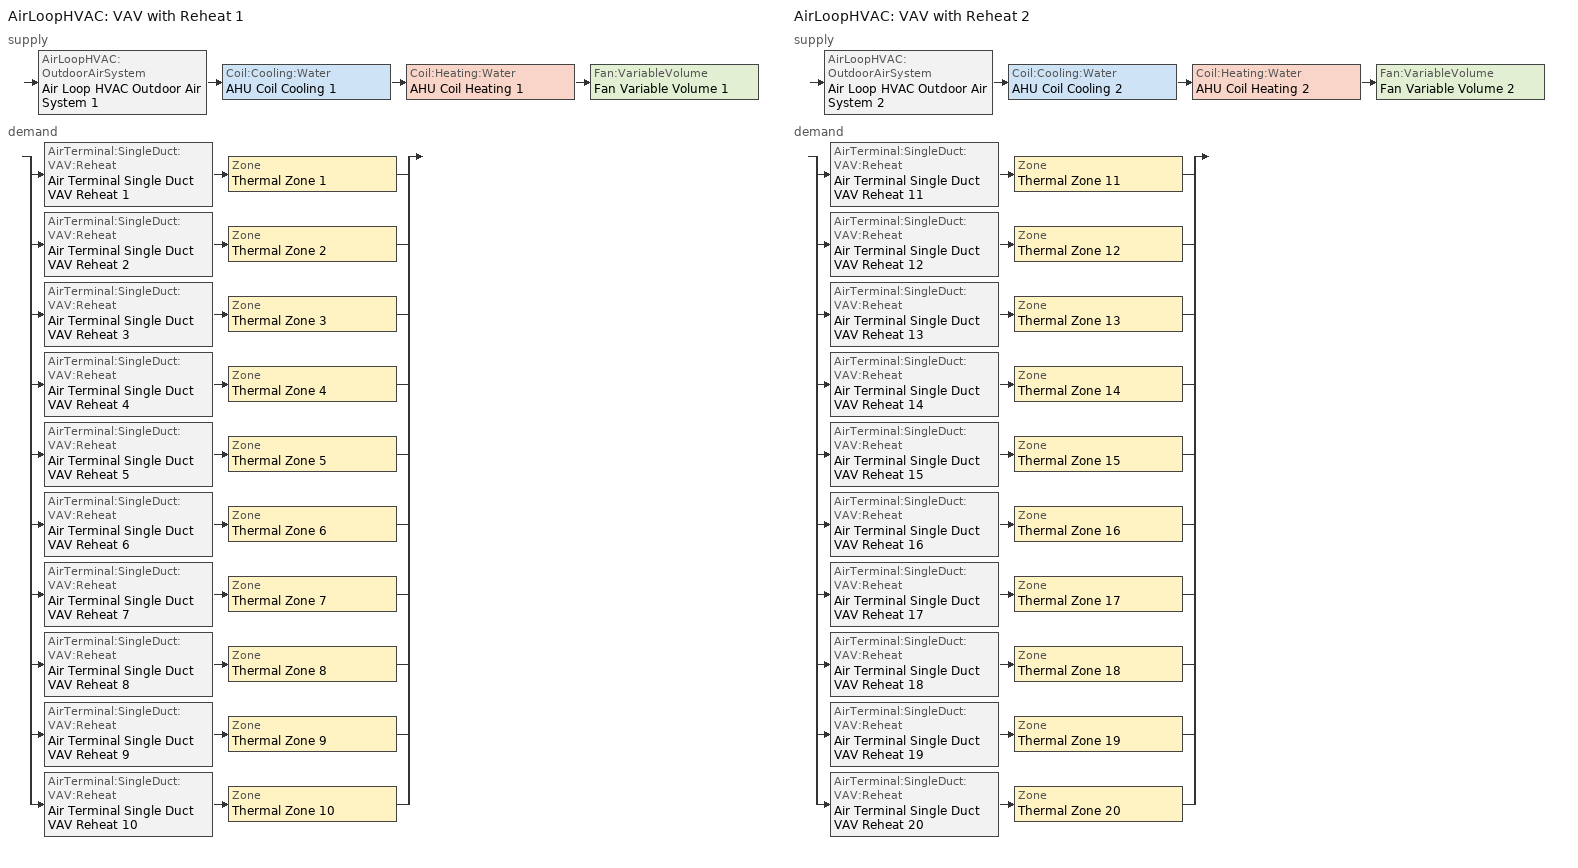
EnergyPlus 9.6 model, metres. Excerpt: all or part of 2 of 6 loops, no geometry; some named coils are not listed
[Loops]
AirLoopHVAC 'VAV with Reheat 1'
 supply: AirLoopHVAC:OutdoorAirSystem 'Air Loop HVAC Outdoor Air System 1' > Coil:Cooling:Water 'AHU Coil Cooling 1' > Coil:Heating:Water 'AHU Coil Heating 1' > Fan:VariableVolume 'Fan Variable Volume 1'
 demand: split
  | AirTerminal:SingleDuct:VAV:Reheat 'Air Terminal Single Duct VAV Reheat 1' > Zone 'Thermal Zone 1'
  | AirTerminal:SingleDuct:VAV:Reheat 'Air Terminal Single Duct VAV Reheat 2' > Zone 'Thermal Zone 2'
  | AirTerminal:SingleDuct:VAV:Reheat 'Air Terminal Single Duct VAV Reheat 3' > Zone 'Thermal Zone 3'
  | AirTerminal:SingleDuct:VAV:Reheat 'Air Terminal Single Duct VAV Reheat 4' > Zone 'Thermal Zone 4'
  | AirTerminal:SingleDuct:VAV:Reheat 'Air Terminal Single Duct VAV Reheat 5' > Zone 'Thermal Zone 5'
  | AirTerminal:SingleDuct:VAV:Reheat 'Air Terminal Single Duct VAV Reheat 6' > Zone 'Thermal Zone 6'
  | AirTerminal:SingleDuct:VAV:Reheat 'Air Terminal Single Duct VAV Reheat 7' > Zone 'Thermal Zone 7'
  | AirTerminal:SingleDuct:VAV:Reheat 'Air Terminal Single Duct VAV Reheat 8' > Zone 'Thermal Zone 8'
  | AirTerminal:SingleDuct:VAV:Reheat 'Air Terminal Single Duct VAV Reheat 9' > Zone 'Thermal Zone 9'
  | AirTerminal:SingleDuct:VAV:Reheat 'Air Terminal Single Duct VAV Reheat 10' > Zone 'Thermal Zone 10'
AirLoopHVAC 'VAV with Reheat 2'
 supply: AirLoopHVAC:OutdoorAirSystem 'Air Loop HVAC Outdoor Air System 2' > Coil:Cooling:Water 'AHU Coil Cooling 2' > Coil:Heating:Water 'AHU Coil Heating 2' > Fan:VariableVolume 'Fan Variable Volume 2'
 demand: split
  | AirTerminal:SingleDuct:VAV:Reheat 'Air Terminal Single Duct VAV Reheat 11' > Zone 'Thermal Zone 11'
  | AirTerminal:SingleDuct:VAV:Reheat 'Air Terminal Single Duct VAV Reheat 12' > Zone 'Thermal Zone 12'
  | AirTerminal:SingleDuct:VAV:Reheat 'Air Terminal Single Duct VAV Reheat 13' > Zone 'Thermal Zone 13'
  | AirTerminal:SingleDuct:VAV:Reheat 'Air Terminal Single Duct VAV Reheat 14' > Zone 'Thermal Zone 14'
  | AirTerminal:SingleDuct:VAV:Reheat 'Air Terminal Single Duct VAV Reheat 15' > Zone 'Thermal Zone 15'
  | AirTerminal:SingleDuct:VAV:Reheat 'Air Terminal Single Duct VAV Reheat 16' > Zone 'Thermal Zone 16'
  | AirTerminal:SingleDuct:VAV:Reheat 'Air Terminal Single Duct VAV Reheat 17' > Zone 'Thermal Zone 17'
  | AirTerminal:SingleDuct:VAV:Reheat 'Air Terminal Single Duct VAV Reheat 18' > Zone 'Thermal Zone 18'
  | AirTerminal:SingleDuct:VAV:Reheat 'Air Terminal Single Duct VAV Reheat 19' > Zone 'Thermal Zone 19'
  | AirTerminal:SingleDuct:VAV:Reheat 'Air Terminal Single Duct VAV Reheat 20' > Zone 'Thermal Zone 20'
[Controller:MechanicalVentilation] Availability Schedule=Always On Discrete; Demand Controlled Ventilation=No; System Outdoor Air Method=ZoneSum
Name | Zone or ZoneList Name 1 | Design Specification Outdoor Air Object Name 1 | Zone or ZoneList Name 2 | Design Specification Outdoor Air Object Name 2 | Zone or ZoneList Name 3 | Design Specification Outdoor Air Object Name 3 | Zone or ZoneList Name 4 | Design Specification Outdoor Air Object Name 4 | Zone or ZoneList Name 5 | Design Specification Outdoor Air Object Name 5 | Zone or ZoneList Name 6 | Design Specification Outdoor Air Object Name 6 | Zone or ZoneList Name 7 | Design Specification Outdoor Air Object Name 7 | Zone or ZoneList Name 8 | Design Specification Outdoor Air Object Name 8 | Zone or ZoneList Name 9 | Design Specification Outdoor Air Object Name 9 | Zone or ZoneList Name 10 | Design Specification Outdoor Air Object Name 10
Controller Mechanical Ventilation 1 | Thermal Zone 1 | Ventilation 1 | Thermal Zone 2 | Ventilation 2 | Thermal Zone 3 | Ventilation 3 | Thermal Zone 4 | Ventilation 4 | Thermal Zone 5 | Ventilation 5 | Thermal Zone 6 | Ventilation 6 | Thermal Zone 7 | Ventilation 7 | Thermal Zone 8 | Ventilation 8 | Thermal Zone 9 | Ventilation 9 | Thermal Zone 10 | Ventilation 10
Controller Mechanical Ventilation 2 | Thermal Zone 11 | Ventilation 11 | Thermal Zone 12 | Ventilation 12 | Thermal Zone 13 | Ventilation 13 | Thermal Zone 14 | Ventilation 14 | Thermal Zone 15 | Ventilation 15 | Thermal Zone 16 | Ventilation 16 | Thermal Zone 17 | Ventilation 17 | Thermal Zone 18 | Ventilation 18 | Thermal Zone 19 | Ventilation 19 | Thermal Zone 20 | Ventilation 20
[AirLoopHVAC] Design Supply Air Flow Rate m3/s=AutoSize; Design Return Air Flow Fraction of Supply Air Flow=1
VAV with Reheat 1; VAV with Reheat 2
[Sizing:System] Type of Load to Size On=Sensible; Design Outdoor Air Flow Rate m3/s=Autosize; Central Heating Maximum System Air Flow Ratio=0.3; Preheat Design Temperature C=7; Preheat Design Humidity Ratio kgWater/kgDryAir=0.008; Precool Design Temperature C=12.8; Precool Design Humidity Ratio kgWater/kgDryAir=0.008; Type of Zone Sum to Use=NonCoincident; 100% Outdoor Air in Cooling=Yes; 100% Outdoor Air in Heating=Yes; Central Cooling Design Supply Air Humidity Ratio kgWater/kgDryAir=0.0085; Central Heating Design Supply Air Humidity Ratio kgWater/kgDryAir=0.008; Cooling Supply Air Flow Rate Method=DesignDay; Cooling Supply Air Flow Rate m3/s=0; Cooling Supply Air Flow Rate Per Floor Area m3/s-m2=0.00996765; Cooling Fraction of Autosized Cooling Supply Air Flow Rate=1; Cooling Supply Air Flow Rate Per Unit Cooling Capacity m3/s-W=3.94755e-05; Heating Supply Air Flow Rate Method=DesignDay; Heating Supply Air Flow Rate m3/s=0; Heating Supply Air Flow Rate Per Floor Area m3/s-m2=0.00996765; Heating Fraction of Autosized Heating Supply Air Flow Rate=1; Heating Fraction of Autosized Cooling Supply Air Flow Rate=1; Heating Supply Air Flow Rate Per Unit Heating Capacity m3/s-W=3.15882e-05; System Outdoor Air Method=ZoneSum; Zone Maximum Outdoor Air Fraction dimensionless=1; Cooling Design Capacity Method=CoolingDesignCapacity; Cooling Design Capacity W=Autosize; Cooling Design Capacity Per Floor Area W/m2=234.7; Fraction of Autosized Cooling Design Capacity=1; Heating Design Capacity Method=HeatingDesignCapacity; Heating Design Capacity W=Autosize; Heating Design Capacity Per Floor Area W/m2=157; Fraction of Autosized Heating Design Capacity=1; Central Cooling Capacity Control Method=OnOff; Occupant Diversity=Autosize
Name | Central Cooling Design Supply Air Temperature C | Central Heating Design Supply Air Temperature C
VAV with Reheat 1 | 17.8 | 17.8
VAV with Reheat 2 | 10.3 | 10.3
[Controller:WaterCoil] Control Variable=Temperature; Actuator Variable=Flow; Controller Convergence Tolerance deltaC=Autosize; Maximum Actuated Flow m3/s=Autosize; Minimum Actuated Flow m3/s=0
Name | Action
Controller Water Coil Cooling 1; Controller Water Coil Cooling 2 | Reverse
Controller Water Coil Heating 1; Controller Water Coil Heating 2 | Normal
[Controller:OutdoorAir] Minimum Outdoor Air Flow Rate m3/s=0; Maximum Outdoor Air Flow Rate m3/s=Autosize; Economizer Control Action Type=ModulateFlow; Economizer Maximum Limit Dry-Bulb Temperature C=28; Economizer Maximum Limit Enthalpy J/kg=64000; Economizer Minimum Limit Dry-Bulb Temperature C=-100; Lockout Type=NoLockout; Minimum Limit Type=FixedMinimum; High Humidity Control=No; Control High Indoor Humidity Based on Outdoor Humidity Ratio=Yes; Heat Recovery Bypass Control Type=BypassWhenWithinEconomizerLimits
Name | Economizer Control Type | Mechanical Ventilation Controller
Controller Outdoor Air 1 | DifferentialDryBulb | Controller Mechanical Ventilation 1
Controller Outdoor Air 2 | DifferentialEnthalpy | Controller Mechanical Ventilation 2
[SetpointManager:MixedAir] Control Variable=Temperature
Name | Setpoint Node or NodeList
Node Air Deck Mixed 1 OS Default SPM | Node Air Deck Mixed 1
Node Air Deck Cooling 1 OS Default SPM | Node Air Deck Cooling 1
Node Air Deck Heating 1 OS Default SPM | Node Air Deck Heating 1
Node Air Deck Mixed 2 OS Default SPM | Node Air Deck Mixed 2
Node Air Deck Cooling 2 OS Default SPM | Node Air Deck Cooling 2
Node Air Deck Heating 2 OS Default SPM | Node Air Deck Heating 2
[Coil:Cooling:Water] Availability Schedule=Always On Discrete; Design Water Flow Rate m3/s=Autosize; Design Air Flow Rate m3/s=Autosize; Design Inlet Water Temperature C=Autosize; Design Inlet Air Temperature C=Autosize; Design Outlet Air Temperature C=Autosize; Design Inlet Air Humidity Ratio kgWater/kgDryAir=Autosize; Design Outlet Air Humidity Ratio kgWater/kgDryAir=Autosize; Type of Analysis=SimpleAnalysis; Heat Exchanger Configuration=CrossFlow
AHU Coil Cooling 1; AHU Coil Cooling 2
[Coil:Heating:Water] Availability Schedule=Always On Discrete; U-Factor Times Area Value W/K=Autosize; Maximum Water Flow Rate m3/s=Autosize; Performance Input Method=UFactorTimesAreaAndDesignWaterFlowRate; Rated Capacity W=Autosize; Rated Inlet Water Temperature C=82.2; Rated Inlet Air Temperature C=16.6; Rated Outlet Water Temperature C=71.1; Rated Outlet Air Temperature C=32.2; Rated Ratio for Air and Water Convection=0.5
AHU Coil Heating 1; AHU Coil Heating 2
[Fan:VariableVolume] Availability Schedule=Always On Discrete; Fan Power Minimum Flow Rate Input Method=FixedFlowRate; Fan Power Minimum Flow Fraction=0; Fan Power Minimum Air Flow Rate m3/s=0; Motor Efficiency=0.93; Motor In Airstream Fraction=1; Fan Power Coefficient 1=0.0407599; Fan Power Coefficient 2=0.088045; Fan Power Coefficient 3=-0.0729261; Fan Power Coefficient 4=0.94374; Fan Power Coefficient 5=0
Name | Fan Total Efficiency | Pressure Rise Pa | Maximum Flow Rate m3/s
Fan Variable Volume 1 | 0.76 | 819 | 78.12
Fan Variable Volume 2 | 0.65 | 664 | 102.04
[SetpointManager:Scheduled] Control Variable=Temperature
Name | Schedule | Setpoint Node or NodeList
Setpoint Manager Scheduled Air Duck 1 | Deck_Temperature 1 | Node Air Deck Supply 1
Setpoint Manager Scheduled Air Duck 2 | Deck_Temperature 2 | Node Air Deck Supply 2
[ZoneControl:Thermostat] Temperature Difference Between Cutout And Setpoint deltaC=0
Name | Zone or ZoneList | Control Type Schedule | Control 1
Thermal Zone 1 Thermostat | Thermal Zone 1 | Thermal Zone 1 Thermostat Schedule | Thermostat Setpoint Dual Setpoint 1
Thermal Zone 2 Thermostat | Thermal Zone 2 | Thermal Zone 2 Thermostat Schedule | Thermostat Setpoint Dual Setpoint 2
Thermal Zone 3 Thermostat | Thermal Zone 3 | Thermal Zone 3 Thermostat Schedule | Thermostat Setpoint Dual Setpoint 3
Thermal Zone 4 Thermostat | Thermal Zone 4 | Thermal Zone 4 Thermostat Schedule | Thermostat Setpoint Dual Setpoint 4
Thermal Zone 5 Thermostat | Thermal Zone 5 | Thermal Zone 5 Thermostat Schedule | Thermostat Setpoint Dual Setpoint 5
Thermal Zone 6 Thermostat | Thermal Zone 6 | Thermal Zone 6 Thermostat Schedule | Thermostat Setpoint Dual Setpoint 6
Thermal Zone 7 Thermostat | Thermal Zone 7 | Thermal Zone 7 Thermostat Schedule | Thermostat Setpoint Dual Setpoint 7
Thermal Zone 8 Thermostat | Thermal Zone 8 | Thermal Zone 8 Thermostat Schedule | Thermostat Setpoint Dual Setpoint 8
Thermal Zone 9 Thermostat | Thermal Zone 9 | Thermal Zone 9 Thermostat Schedule | Thermostat Setpoint Dual Setpoint 9
Thermal Zone 10 Thermostat | Thermal Zone 10 | Thermal Zone 10 Thermostat Schedule | Thermostat Setpoint Dual Setpoint 10
Thermal Zone 11 Thermostat | Thermal Zone 11 | Thermal Zone 11 Thermostat Schedule | Thermostat Setpoint Dual Setpoint 11
Thermal Zone 12 Thermostat | Thermal Zone 12 | Thermal Zone 12 Thermostat Schedule | Thermostat Setpoint Dual Setpoint 12
Thermal Zone 13 Thermostat | Thermal Zone 13 | Thermal Zone 13 Thermostat Schedule | Thermostat Setpoint Dual Setpoint 13
Thermal Zone 14 Thermostat | Thermal Zone 14 | Thermal Zone 14 Thermostat Schedule | Thermostat Setpoint Dual Setpoint 14
Thermal Zone 15 Thermostat | Thermal Zone 15 | Thermal Zone 15 Thermostat Schedule | Thermostat Setpoint Dual Setpoint 15
Thermal Zone 16 Thermostat | Thermal Zone 16 | Thermal Zone 16 Thermostat Schedule | Thermostat Setpoint Dual Setpoint 16
Thermal Zone 17 Thermostat | Thermal Zone 17 | Thermal Zone 17 Thermostat Schedule | Thermostat Setpoint Dual Setpoint 17
Thermal Zone 18 Thermostat | Thermal Zone 18 | Thermal Zone 18 Thermostat Schedule | Thermostat Setpoint Dual Setpoint 18
Thermal Zone 19 Thermostat | Thermal Zone 19 | Thermal Zone 19 Thermostat Schedule | Thermostat Setpoint Dual Setpoint 19
Thermal Zone 20 Thermostat | Thermal Zone 20 | Thermal Zone 20 Thermostat Schedule | Thermostat Setpoint Dual Setpoint 20
[ThermostatSetpoint:DualSetpoint]
Name | Heating Setpoint Temperature Schedule | Cooling Setpoint Temperature Schedule
Thermostat Setpoint Dual Setpoint 1 | HtgSetp 1 | ClgSetp 1
Thermostat Setpoint Dual Setpoint 2 | HtgSetp 2 | ClgSetp 2
Thermostat Setpoint Dual Setpoint 3 | HtgSetp 3 | ClgSetp 3
Thermostat Setpoint Dual Setpoint 4 | HtgSetp 4 | ClgSetp 4
Thermostat Setpoint Dual Setpoint 5 | HtgSetp 5 | ClgSetp 5
Thermostat Setpoint Dual Setpoint 6 | HtgSetp 6 | ClgSetp 6
Thermostat Setpoint Dual Setpoint 7 | HtgSetp 7 | ClgSetp 7
Thermostat Setpoint Dual Setpoint 8 | HtgSetp 8 | ClgSetp 8
Thermostat Setpoint Dual Setpoint 9 | HtgSetp 9 | ClgSetp 9
Thermostat Setpoint Dual Setpoint 10 | HtgSetp 10 | ClgSetp 10
Thermostat Setpoint Dual Setpoint 11 | HtgSetp 11 | ClgSetp 11
Thermostat Setpoint Dual Setpoint 12 | HtgSetp 12 | ClgSetp 12
Thermostat Setpoint Dual Setpoint 13 | HtgSetp 13 | ClgSetp 13
Thermostat Setpoint Dual Setpoint 14 | HtgSetp 14 | ClgSetp 14
Thermostat Setpoint Dual Setpoint 15 | HtgSetp 15 | ClgSetp 15
Thermostat Setpoint Dual Setpoint 16 | HtgSetp 16 | ClgSetp 16
Thermostat Setpoint Dual Setpoint 17 | HtgSetp 17 | ClgSetp 17
Thermostat Setpoint Dual Setpoint 18 | HtgSetp 18 | ClgSetp 18
Thermostat Setpoint Dual Setpoint 19 | HtgSetp 19 | ClgSetp 19
Thermostat Setpoint Dual Setpoint 20 | HtgSetp 20 | ClgSetp 20
[AirTerminal:SingleDuct:VAV:Reheat] Availability Schedule=Always On Discrete; Maximum Air Flow Rate m3/s=Autosize; Zone Minimum Air Flow Input Method=Constant; Constant Minimum Air Flow Fraction=0.3; Fixed Minimum Air Flow Rate m3/s=0; Maximum Hot Water or Steam Flow Rate m3/s=Autosize; Minimum Hot Water or Steam Flow Rate m3/s=0; Convergence Tolerance=0.001; Damper Heating Action=Normal; Maximum Flow per Zone Floor Area During Reheat m3/s-m2=Autocalculate; Maximum Flow Fraction During Reheat=Autocalculate; Maximum Reheat Air Temperature C=35
Name | Reheat Coil
Air Terminal Single Duct VAV Reheat 1 | Coil Heating Water 1
Air Terminal Single Duct VAV Reheat 2 | Coil Heating Water 2
Air Terminal Single Duct VAV Reheat 3 | Coil Heating Water 3
Air Terminal Single Duct VAV Reheat 4 | Coil Heating Water 4
Air Terminal Single Duct VAV Reheat 5 | Coil Heating Water 5
Air Terminal Single Duct VAV Reheat 6 | Coil Heating Water 6
Air Terminal Single Duct VAV Reheat 7 | Coil Heating Water 7
Air Terminal Single Duct VAV Reheat 8 | Coil Heating Water 8
Air Terminal Single Duct VAV Reheat 9 | Coil Heating Water 9
Air Terminal Single Duct VAV Reheat 10 | Coil Heating Water 10
Air Terminal Single Duct VAV Reheat 11 | Coil Heating Water 11
Air Terminal Single Duct VAV Reheat 12 | Coil Heating Water 12
Air Terminal Single Duct VAV Reheat 13 | Coil Heating Water 13
Air Terminal Single Duct VAV Reheat 14 | Coil Heating Water 14
Air Terminal Single Duct VAV Reheat 15 | Coil Heating Water 15
Air Terminal Single Duct VAV Reheat 16 | Coil Heating Water 16
Air Terminal Single Duct VAV Reheat 17 | Coil Heating Water 17
Air Terminal Single Duct VAV Reheat 18 | Coil Heating Water 18
Air Terminal Single Duct VAV Reheat 19 | Coil Heating Water 19
Air Terminal Single Duct VAV Reheat 20 | Coil Heating Water 20
[Zone equipment]
Thermal Zone 1: Air Terminal Single Duct VAV Reheat 1
Thermal Zone 2: Air Terminal Single Duct VAV Reheat 2
Thermal Zone 3: Air Terminal Single Duct VAV Reheat 3
Thermal Zone 4: Air Terminal Single Duct VAV Reheat 4
Thermal Zone 5: Air Terminal Single Duct VAV Reheat 5
Thermal Zone 6: Air Terminal Single Duct VAV Reheat 6
Thermal Zone 7: Air Terminal Single Duct VAV Reheat 7
Thermal Zone 8: Air Terminal Single Duct VAV Reheat 8
Thermal Zone 9: Air Terminal Single Duct VAV Reheat 9
Thermal Zone 10: Air Terminal Single Duct VAV Reheat 10
Thermal Zone 11: Air Terminal Single Duct VAV Reheat 11
Thermal Zone 12: Air Terminal Single Duct VAV Reheat 12
Thermal Zone 13: Air Terminal Single Duct VAV Reheat 13
Thermal Zone 14: Air Terminal Single Duct VAV Reheat 14
Thermal Zone 15: Air Terminal Single Duct VAV Reheat 15
Thermal Zone 16: Air Terminal Single Duct VAV Reheat 16
Thermal Zone 17: Air Terminal Single Duct VAV Reheat 17
Thermal Zone 18: Air Terminal Single Duct VAV Reheat 18
Thermal Zone 19: Air Terminal Single Duct VAV Reheat 19
Thermal Zone 20: Air Terminal Single Duct VAV Reheat 20
[Sizing:Zone] Zone Cooling Design Supply Air Temperature Input Method=SupplyAirTemperature; Zone Cooling Design Supply Air Temperature Difference deltaC=11.11; Zone Heating Design Supply Air Temperature Input Method=SupplyAirTemperature; Zone Heating Design Supply Air Temperature Difference deltaC=11.11; Zone Cooling Design Supply Air Humidity Ratio kgWater/kgDryAir=0.0085; Zone Heating Design Supply Air Humidity Ratio kgWater/kgDryAir=0.008; Cooling Design Air Flow Method=DesignDay; Cooling Design Air Flow Rate m3/s=0; Cooling Minimum Air Flow per Zone Floor Area m3/s-m2=0.000762; Cooling Minimum Air Flow m3/s=0; Cooling Minimum Air Flow Fraction=0; Heating Design Air Flow Method=DesignDay; Heating Design Air Flow Rate m3/s=0; Heating Maximum Air Flow per Zone Floor Area m3/s-m2=0.002032; Heating Maximum Air Flow m3/s=0.141576; Heating Maximum Air Flow Fraction=0.3; Account for Dedicated Outdoor Air System=No
Name | Zone Cooling Design Supply Air Temperature C | Zone Heating Design Supply Air Temperature C | Design Specification Outdoor Air Object
Thermal Zone 1 | 17.8 | 41.8 | Ventilation 1
Thermal Zone 2 | 17.8 | 41.8 | Ventilation 2
Thermal Zone 3 | 17.8 | 41.8 | Ventilation 3
Thermal Zone 4 | 17.8 | 41.8 | Ventilation 4
Thermal Zone 5 | 17.8 | 41.8 | Ventilation 5
Thermal Zone 6 | 17.8 | 41.8 | Ventilation 6
Thermal Zone 7 | 17.8 | 41.8 | Ventilation 7
Thermal Zone 8 | 17.8 | 41.8 | Ventilation 8
Thermal Zone 9 | 17.8 | 41.8 | Ventilation 9
Thermal Zone 10 | 17.8 | 41.8 | Ventilation 10
Thermal Zone 11 | 10.3 | 51.1 | Ventilation 11
Thermal Zone 12 | 10.3 | 51.1 | Ventilation 12
Thermal Zone 13 | 10.3 | 51.1 | Ventilation 13
Thermal Zone 14 | 10.3 | 51.1 | Ventilation 14
Thermal Zone 15 | 10.3 | 51.1 | Ventilation 15
Thermal Zone 16 | 10.3 | 51.1 | Ventilation 16
Thermal Zone 17 | 10.3 | 51.1 | Ventilation 17
Thermal Zone 18 | 10.3 | 51.1 | Ventilation 18
Thermal Zone 19 | 10.3 | 51.1 | Ventilation 19
Thermal Zone 20 | 10.3 | 51.1 | Ventilation 20
[DesignSpecification:OutdoorAir] Outdoor Air Method=Sum; Outdoor Air Flow per Person m3/s-person=0; Outdoor Air Flow per Zone Floor Area m3/s-m2=0; Outdoor Air Flow per Zone m3/s=0
Name | Outdoor Air Flow Air Changes per Hour 1/hr
Ventilation 1; Ventilation 2; Ventilation 3; Ventilation 4; Ventilation 5; Ventilation 6; Ventilation 7; Ventilation 8; Ventilation 9; Ventilation 10 | 3.11
Ventilation 11; Ventilation 12; Ventilation 13; Ventilation 14; Ventilation 15; Ventilation 16; Ventilation 17; Ventilation 18; Ventilation 19; Ventilation 20 | 1.9
[Schedule:Day:Interval]
HtgSetp Summer Design Day 1; HtgSetp Summer Design Day 2; HtgSetp Summer Design Day 3; HtgSetp Summer Design Day 4; HtgSetp Summer Design Day 5; HtgSetp Summer Design Day 6; HtgSetp Summer Design Day 7; HtgSetp Summer Design Day 8; HtgSetp Summer Design Day 9; HtgSetp Summer Design Day 10; HtgSetp Summer Design Day 11; HtgSetp Summer Design Day 12; HtgSetp Summer Design Day 13; HtgSetp Summer Design Day 14; HtgSetp Summer Design Day 15; HtgSetp Summer Design Day 16; HtgSetp Summer Design Day 17; HtgSetp Summer Design Day 18; HtgSetp Summer Design Day 19; HtgSetp Summer Design Day 20: No, 24:00, 15.6
HtgSetp Winter Design Day 1; HtgSetp Winter Design Day 2; HtgSetp Winter Design Day 3; HtgSetp Winter Design Day 4; HtgSetp Winter Design Day 5; HtgSetp Winter Design Day 6; HtgSetp Winter Design Day 7; HtgSetp Winter Design Day 8; HtgSetp Winter Design Day 9; HtgSetp Winter Design Day 10; HtgSetp Winter Design Day 11; HtgSetp Winter Design Day 12; HtgSetp Winter Design Day 13; HtgSetp Winter Design Day 14; HtgSetp Winter Design Day 15; HtgSetp Winter Design Day 16; HtgSetp Winter Design Day 17; HtgSetp Winter Design Day 18; HtgSetp Winter Design Day 19; HtgSetp Winter Design Day 20: No, 24:00, 21
ClgSetp Summer Design Day 1; ClgSetp Summer Design Day 2; ClgSetp Summer Design Day 3; ClgSetp Summer Design Day 4; ClgSetp Summer Design Day 5; ClgSetp Summer Design Day 6; ClgSetp Summer Design Day 7; ClgSetp Summer Design Day 8; ClgSetp Summer Design Day 9; ClgSetp Summer Design Day 10; ClgSetp Summer Design Day 11; ClgSetp Summer Design Day 12; ClgSetp Summer Design Day 13; ClgSetp Summer Design Day 14; ClgSetp Summer Design Day 15; ClgSetp Summer Design Day 16; ClgSetp Summer Design Day 17; ClgSetp Summer Design Day 18; ClgSetp Summer Design Day 19; ClgSetp Summer Design Day 20: No, 06:00, 26.7, 22:00, 24, 24:00, 26.7
ClgSetp Winter Design Day 1; ClgSetp Winter Design Day 2; ClgSetp Winter Design Day 3; ClgSetp Winter Design Day 4; ClgSetp Winter Design Day 5; ClgSetp Winter Design Day 6; ClgSetp Winter Design Day 7; ClgSetp Winter Design Day 8; ClgSetp Winter Design Day 9; ClgSetp Winter Design Day 10; ClgSetp Winter Design Day 11; ClgSetp Winter Design Day 12; ClgSetp Winter Design Day 13; ClgSetp Winter Design Day 14; ClgSetp Winter Design Day 15; ClgSetp Winter Design Day 16; ClgSetp Winter Design Day 17; ClgSetp Winter Design Day 18; ClgSetp Winter Design Day 19; ClgSetp Winter Design Day 20: No, 24:00, 26.7
ClgSetp Default Schedule 1; ClgSetp Default Schedule 2; ClgSetp Default Schedule 3; ClgSetp Default Schedule 4; ClgSetp Default Schedule 5; ClgSetp Default Schedule 6; ClgSetp Default Schedule 7; ClgSetp Default Schedule 8; ClgSetp Default Schedule 9; ClgSetp Default Schedule 10: Temperature 37, No, 01:00, 26, 02:00, 26, 03:00, 26, 04:00, 26, 05:00, 26, 06:00, 26, 07:00, 24, 08:00, 24, 09:00, 24, 10:00, 24, 11:00, 24, 12:00, 24, 13:00, 24, 14:00, 24, 15:00, 24, 16:00, 24, 17:00, 24, 18:00, 24, 19:00, 26, 20:00, 26, 21:00, 26, 22:00, 26, 23:00, 26, 24:00, 26
HtgSetp Default Schedule 1; HtgSetp Default Schedule 2; HtgSetp Default Schedule 3; HtgSetp Default Schedule 4; HtgSetp Default Schedule 5; HtgSetp Default Schedule 6; HtgSetp Default Schedule 7; HtgSetp Default Schedule 8; HtgSetp Default Schedule 9; HtgSetp Default Schedule 10: Temperature 36, No, 01:00, 18, 02:00, 18, 03:00, 18, 04:00, 18, 05:00, 18, 06:00, 18, 07:00, 20, 08:00, 20, 09:00, 20, 10:00, 20, 11:00, 20, 12:00, 20, 13:00, 20, 14:00, 20, 15:00, 20, 16:00, 20, 17:00, 20, 18:00, 20, 19:00, 18, 20:00, 18, 21:00, 18, 22:00, 18, 23:00, 18, 24:00, 18
ClgSetp Default Schedule 11; ClgSetp Default Schedule 12; ClgSetp Default Schedule 13; ClgSetp Default Schedule 14; ClgSetp Default Schedule 15; ClgSetp Default Schedule 16; ClgSetp Default Schedule 17; ClgSetp Default Schedule 18; ClgSetp Default Schedule 19; ClgSetp Default Schedule 20: Temperature 37, No, 01:00, 27, 02:00, 27, 03:00, 27, 04:00, 27, 05:00, 27, 06:00, 27, 07:00, 27, 08:00, 27, 09:00, 25, 10:00, 25, 11:00, 25, 12:00, 25, 13:00, 25, 14:00, 25, 15:00, 25, 16:00, 25, 17:00, 25, 18:00, 25, 19:00, 25, 20:00, 25, 21:00, 27, 22:00, 27, 23:00, 27, 24:00, 27
HtgSetp Default Schedule 11; HtgSetp Default Schedule 12; HtgSetp Default Schedule 13; HtgSetp Default Schedule 14; HtgSetp Default Schedule 15; HtgSetp Default Schedule 16; HtgSetp Default Schedule 17; HtgSetp Default Schedule 18; HtgSetp Default Schedule 19; HtgSetp Default Schedule 20: Temperature 36, No, 01:00, 18, 02:00, 18, 03:00, 18, 04:00, 18, 05:00, 18, 06:00, 18, 07:00, 18, 08:00, 18, 09:00, 21, 10:00, 21, 11:00, 21, 12:00, 21, 13:00, 21, 14:00, 21, 15:00, 21, 16:00, 21, 17:00, 21, 18:00, 21, 19:00, 21, 20:00, 21, 21:00, 18, 22:00, 18, 23:00, 18, 24:00, 18
Deck_Temperature_Default 1; Deck_Temperature_Summer_Design_Day 1; Deck_Temperature_Winter_Design_Day 1: No, 24:00, 17.8
Deck_Temperature_Default 2; Deck_Temperature_Summer_Design_Day 2; Deck_Temperature_Winter_Design_Day 2: No, 24:00, 10.3
[Schedule:Week:Daily]
HtgSetp 1 Week Rule - Jan1-Dec31: HtgSetp Default Schedule 1, HtgSetp Default Schedule 1, HtgSetp Default Schedule 1, HtgSetp Default Schedule 1, HtgSetp Default Schedule 1, HtgSetp Default Schedule 1, HtgSetp Default Schedule 1, HtgSetp Default Schedule 1, HtgSetp Summer Design Day 1, HtgSetp Winter Design Day 1, HtgSetp Default Schedule 1, HtgSetp Default Schedule 1
ClgSetp 1 Week Rule - Jan1-Dec31: ClgSetp Default Schedule 1, ClgSetp Default Schedule 1, ClgSetp Default Schedule 1, ClgSetp Default Schedule 1, ClgSetp Default Schedule 1, ClgSetp Default Schedule 1, ClgSetp Default Schedule 1, ClgSetp Default Schedule 1, ClgSetp Summer Design Day 1, ClgSetp Winter Design Day 1, ClgSetp Default Schedule 1, ClgSetp Default Schedule 1
HtgSetp 2 Week Rule - Jan1-Dec31: HtgSetp Default Schedule 2, HtgSetp Default Schedule 2, HtgSetp Default Schedule 2, HtgSetp Default Schedule 2, HtgSetp Default Schedule 2, HtgSetp Default Schedule 2, HtgSetp Default Schedule 2, HtgSetp Default Schedule 2, HtgSetp Summer Design Day 2, HtgSetp Winter Design Day 2, HtgSetp Default Schedule 2, HtgSetp Default Schedule 2
ClgSetp 2 Week Rule - Jan1-Dec31: ClgSetp Default Schedule 2, ClgSetp Default Schedule 2, ClgSetp Default Schedule 2, ClgSetp Default Schedule 2, ClgSetp Default Schedule 2, ClgSetp Default Schedule 2, ClgSetp Default Schedule 2, ClgSetp Default Schedule 2, ClgSetp Summer Design Day 2, ClgSetp Winter Design Day 2, ClgSetp Default Schedule 2, ClgSetp Default Schedule 2
HtgSetp 3 Week Rule - Jan1-Dec31: HtgSetp Default Schedule 3, HtgSetp Default Schedule 3, HtgSetp Default Schedule 3, HtgSetp Default Schedule 3, HtgSetp Default Schedule 3, HtgSetp Default Schedule 3, HtgSetp Default Schedule 3, HtgSetp Default Schedule 3, HtgSetp Summer Design Day 3, HtgSetp Winter Design Day 3, HtgSetp Default Schedule 3, HtgSetp Default Schedule 3
ClgSetp 3 Week Rule - Jan1-Dec31: ClgSetp Default Schedule 3, ClgSetp Default Schedule 3, ClgSetp Default Schedule 3, ClgSetp Default Schedule 3, ClgSetp Default Schedule 3, ClgSetp Default Schedule 3, ClgSetp Default Schedule 3, ClgSetp Default Schedule 3, ClgSetp Summer Design Day 3, ClgSetp Winter Design Day 3, ClgSetp Default Schedule 3, ClgSetp Default Schedule 3
HtgSetp 4 Week Rule - Jan1-Dec31: HtgSetp Default Schedule 4, HtgSetp Default Schedule 4, HtgSetp Default Schedule 4, HtgSetp Default Schedule 4, HtgSetp Default Schedule 4, HtgSetp Default Schedule 4, HtgSetp Default Schedule 4, HtgSetp Default Schedule 4, HtgSetp Summer Design Day 4, HtgSetp Winter Design Day 4, HtgSetp Default Schedule 4, HtgSetp Default Schedule 4
ClgSetp 4 Week Rule - Jan1-Dec31: ClgSetp Default Schedule 4, ClgSetp Default Schedule 4, ClgSetp Default Schedule 4, ClgSetp Default Schedule 4, ClgSetp Default Schedule 4, ClgSetp Default Schedule 4, ClgSetp Default Schedule 4, ClgSetp Default Schedule 4, ClgSetp Summer Design Day 4, ClgSetp Winter Design Day 4, ClgSetp Default Schedule 4, ClgSetp Default Schedule 4
HtgSetp 5 Week Rule - Jan1-Dec31: HtgSetp Default Schedule 5, HtgSetp Default Schedule 5, HtgSetp Default Schedule 5, HtgSetp Default Schedule 5, HtgSetp Default Schedule 5, HtgSetp Default Schedule 5, HtgSetp Default Schedule 5, HtgSetp Default Schedule 5, HtgSetp Summer Design Day 5, HtgSetp Winter Design Day 5, HtgSetp Default Schedule 5, HtgSetp Default Schedule 5
ClgSetp 5 Week Rule - Jan1-Dec31: ClgSetp Default Schedule 5, ClgSetp Default Schedule 5, ClgSetp Default Schedule 5, ClgSetp Default Schedule 5, ClgSetp Default Schedule 5, ClgSetp Default Schedule 5, ClgSetp Default Schedule 5, ClgSetp Default Schedule 5, ClgSetp Summer Design Day 5, ClgSetp Winter Design Day 5, ClgSetp Default Schedule 5, ClgSetp Default Schedule 5
HtgSetp 6 Week Rule - Jan1-Dec31: HtgSetp Default Schedule 6, HtgSetp Default Schedule 6, HtgSetp Default Schedule 6, HtgSetp Default Schedule 6, HtgSetp Default Schedule 6, HtgSetp Default Schedule 6, HtgSetp Default Schedule 6, HtgSetp Default Schedule 6, HtgSetp Summer Design Day 6, HtgSetp Winter Design Day 6, HtgSetp Default Schedule 6, HtgSetp Default Schedule 6
ClgSetp 6 Week Rule - Jan1-Dec31: ClgSetp Default Schedule 6, ClgSetp Default Schedule 6, ClgSetp Default Schedule 6, ClgSetp Default Schedule 6, ClgSetp Default Schedule 6, ClgSetp Default Schedule 6, ClgSetp Default Schedule 6, ClgSetp Default Schedule 6, ClgSetp Summer Design Day 6, ClgSetp Winter Design Day 6, ClgSetp Default Schedule 6, ClgSetp Default Schedule 6
HtgSetp 7 Week Rule - Jan1-Dec31: HtgSetp Default Schedule 7, HtgSetp Default Schedule 7, HtgSetp Default Schedule 7, HtgSetp Default Schedule 7, HtgSetp Default Schedule 7, HtgSetp Default Schedule 7, HtgSetp Default Schedule 7, HtgSetp Default Schedule 7, HtgSetp Summer Design Day 7, HtgSetp Winter Design Day 7, HtgSetp Default Schedule 7, HtgSetp Default Schedule 7
ClgSetp 7 Week Rule - Jan1-Dec31: ClgSetp Default Schedule 7, ClgSetp Default Schedule 7, ClgSetp Default Schedule 7, ClgSetp Default Schedule 7, ClgSetp Default Schedule 7, ClgSetp Default Schedule 7, ClgSetp Default Schedule 7, ClgSetp Default Schedule 7, ClgSetp Summer Design Day 7, ClgSetp Winter Design Day 7, ClgSetp Default Schedule 7, ClgSetp Default Schedule 7
HtgSetp 8 Week Rule - Jan1-Dec31: HtgSetp Default Schedule 8, HtgSetp Default Schedule 8, HtgSetp Default Schedule 8, HtgSetp Default Schedule 8, HtgSetp Default Schedule 8, HtgSetp Default Schedule 8, HtgSetp Default Schedule 8, HtgSetp Default Schedule 8, HtgSetp Summer Design Day 8, HtgSetp Winter Design Day 8, HtgSetp Default Schedule 8, HtgSetp Default Schedule 8
ClgSetp 8 Week Rule - Jan1-Dec31: ClgSetp Default Schedule 8, ClgSetp Default Schedule 8, ClgSetp Default Schedule 8, ClgSetp Default Schedule 8, ClgSetp Default Schedule 8, ClgSetp Default Schedule 8, ClgSetp Default Schedule 8, ClgSetp Default Schedule 8, ClgSetp Summer Design Day 8, ClgSetp Winter Design Day 8, ClgSetp Default Schedule 8, ClgSetp Default Schedule 8
HtgSetp 9 Week Rule - Jan1-Dec31: HtgSetp Default Schedule 9, HtgSetp Default Schedule 9, HtgSetp Default Schedule 9, HtgSetp Default Schedule 9, HtgSetp Default Schedule 9, HtgSetp Default Schedule 9, HtgSetp Default Schedule 9, HtgSetp Default Schedule 9, HtgSetp Summer Design Day 9, HtgSetp Winter Design Day 9, HtgSetp Default Schedule 9, HtgSetp Default Schedule 9
ClgSetp 9 Week Rule - Jan1-Dec31: ClgSetp Default Schedule 9, ClgSetp Default Schedule 9, ClgSetp Default Schedule 9, ClgSetp Default Schedule 9, ClgSetp Default Schedule 9, ClgSetp Default Schedule 9, ClgSetp Default Schedule 9, ClgSetp Default Schedule 9, ClgSetp Summer Design Day 9, ClgSetp Winter Design Day 9, ClgSetp Default Schedule 9, ClgSetp Default Schedule 9
HtgSetp 10 Week Rule - Jan1-Dec31: HtgSetp Default Schedule 10, HtgSetp Default Schedule 10, HtgSetp Default Schedule 10, HtgSetp Default Schedule 10, HtgSetp Default Schedule 10, HtgSetp Default Schedule 10, HtgSetp Default Schedule 10, HtgSetp Default Schedule 10, HtgSetp Summer Design Day 10, HtgSetp Winter Design Day 10, HtgSetp Default Schedule 10, HtgSetp Default Schedule 10
ClgSetp 10 Week Rule - Jan1-Dec31: ClgSetp Default Schedule 10, ClgSetp Default Schedule 10, ClgSetp Default Schedule 10, ClgSetp Default Schedule 10, ClgSetp Default Schedule 10, ClgSetp Default Schedule 10, ClgSetp Default Schedule 10, ClgSetp Default Schedule 10, ClgSetp Summer Design Day 10, ClgSetp Winter Design Day 10, ClgSetp Default Schedule 10, ClgSetp Default Schedule 10
HtgSetp 11 Week Rule - Jan1-Dec31: HtgSetp Default Schedule 11, HtgSetp Default Schedule 11, HtgSetp Default Schedule 11, HtgSetp Default Schedule 11, HtgSetp Default Schedule 11, HtgSetp Default Schedule 11, HtgSetp Default Schedule 11, HtgSetp Default Schedule 11, HtgSetp Summer Design Day 11, HtgSetp Winter Design Day 11, HtgSetp Default Schedule 11, HtgSetp Default Schedule 11
ClgSetp 11 Week Rule - Jan1-Dec31: ClgSetp Default Schedule 11, ClgSetp Default Schedule 11, ClgSetp Default Schedule 11, ClgSetp Default Schedule 11, ClgSetp Default Schedule 11, ClgSetp Default Schedule 11, ClgSetp Default Schedule 11, ClgSetp Default Schedule 11, ClgSetp Summer Design Day 11, ClgSetp Winter Design Day 11, ClgSetp Default Schedule 11, ClgSetp Default Schedule 11
HtgSetp 12 Week Rule - Jan1-Dec31: HtgSetp Default Schedule 12, HtgSetp Default Schedule 12, HtgSetp Default Schedule 12, HtgSetp Default Schedule 12, HtgSetp Default Schedule 12, HtgSetp Default Schedule 12, HtgSetp Default Schedule 12, HtgSetp Default Schedule 12, HtgSetp Summer Design Day 12, HtgSetp Winter Design Day 12, HtgSetp Default Schedule 12, HtgSetp Default Schedule 12
ClgSetp 12 Week Rule - Jan1-Dec31: ClgSetp Default Schedule 12, ClgSetp Default Schedule 12, ClgSetp Default Schedule 12, ClgSetp Default Schedule 12, ClgSetp Default Schedule 12, ClgSetp Default Schedule 12, ClgSetp Default Schedule 12, ClgSetp Default Schedule 12, ClgSetp Summer Design Day 12, ClgSetp Winter Design Day 12, ClgSetp Default Schedule 12, ClgSetp Default Schedule 12
HtgSetp 13 Week Rule - Jan1-Dec31: HtgSetp Default Schedule 13, HtgSetp Default Schedule 13, HtgSetp Default Schedule 13, HtgSetp Default Schedule 13, HtgSetp Default Schedule 13, HtgSetp Default Schedule 13, HtgSetp Default Schedule 13, HtgSetp Default Schedule 13, HtgSetp Summer Design Day 13, HtgSetp Winter Design Day 13, HtgSetp Default Schedule 13, HtgSetp Default Schedule 13
ClgSetp 13 Week Rule - Jan1-Dec31: ClgSetp Default Schedule 13, ClgSetp Default Schedule 13, ClgSetp Default Schedule 13, ClgSetp Default Schedule 13, ClgSetp Default Schedule 13, ClgSetp Default Schedule 13, ClgSetp Default Schedule 13, ClgSetp Default Schedule 13, ClgSetp Summer Design Day 13, ClgSetp Winter Design Day 13, ClgSetp Default Schedule 13, ClgSetp Default Schedule 13
HtgSetp 14 Week Rule - Jan1-Dec31: HtgSetp Default Schedule 14, HtgSetp Default Schedule 14, HtgSetp Default Schedule 14, HtgSetp Default Schedule 14, HtgSetp Default Schedule 14, HtgSetp Default Schedule 14, HtgSetp Default Schedule 14, HtgSetp Default Schedule 14, HtgSetp Summer Design Day 14, HtgSetp Winter Design Day 14, HtgSetp Default Schedule 14, HtgSetp Default Schedule 14
ClgSetp 14 Week Rule - Jan1-Dec31: ClgSetp Default Schedule 14, ClgSetp Default Schedule 14, ClgSetp Default Schedule 14, ClgSetp Default Schedule 14, ClgSetp Default Schedule 14, ClgSetp Default Schedule 14, ClgSetp Default Schedule 14, ClgSetp Default Schedule 14, ClgSetp Summer Design Day 14, ClgSetp Winter Design Day 14, ClgSetp Default Schedule 14, ClgSetp Default Schedule 14
HtgSetp 15 Week Rule - Jan1-Dec31: HtgSetp Default Schedule 15, HtgSetp Default Schedule 15, HtgSetp Default Schedule 15, HtgSetp Default Schedule 15, HtgSetp Default Schedule 15, HtgSetp Default Schedule 15, HtgSetp Default Schedule 15, HtgSetp Default Schedule 15, HtgSetp Summer Design Day 15, HtgSetp Winter Design Day 15, HtgSetp Default Schedule 15, HtgSetp Default Schedule 15
ClgSetp 15 Week Rule - Jan1-Dec31: ClgSetp Default Schedule 15, ClgSetp Default Schedule 15, ClgSetp Default Schedule 15, ClgSetp Default Schedule 15, ClgSetp Default Schedule 15, ClgSetp Default Schedule 15, ClgSetp Default Schedule 15, ClgSetp Default Schedule 15, ClgSetp Summer Design Day 15, ClgSetp Winter Design Day 15, ClgSetp Default Schedule 15, ClgSetp Default Schedule 15
HtgSetp 16 Week Rule - Jan1-Dec31: HtgSetp Default Schedule 16, HtgSetp Default Schedule 16, HtgSetp Default Schedule 16, HtgSetp Default Schedule 16, HtgSetp Default Schedule 16, HtgSetp Default Schedule 16, HtgSetp Default Schedule 16, HtgSetp Default Schedule 16, HtgSetp Summer Design Day 16, HtgSetp Winter Design Day 16, HtgSetp Default Schedule 16, HtgSetp Default Schedule 16
ClgSetp 16 Week Rule - Jan1-Dec31: ClgSetp Default Schedule 16, ClgSetp Default Schedule 16, ClgSetp Default Schedule 16, ClgSetp Default Schedule 16, ClgSetp Default Schedule 16, ClgSetp Default Schedule 16, ClgSetp Default Schedule 16, ClgSetp Default Schedule 16, ClgSetp Summer Design Day 16, ClgSetp Winter Design Day 16, ClgSetp Default Schedule 16, ClgSetp Default Schedule 16
HtgSetp 17 Week Rule - Jan1-Dec31: HtgSetp Default Schedule 17, HtgSetp Default Schedule 17, HtgSetp Default Schedule 17, HtgSetp Default Schedule 17, HtgSetp Default Schedule 17, HtgSetp Default Schedule 17, HtgSetp Default Schedule 17, HtgSetp Default Schedule 17, HtgSetp Summer Design Day 17, HtgSetp Winter Design Day 17, HtgSetp Default Schedule 17, HtgSetp Default Schedule 17
ClgSetp 17 Week Rule - Jan1-Dec31: ClgSetp Default Schedule 17, ClgSetp Default Schedule 17, ClgSetp Default Schedule 17, ClgSetp Default Schedule 17, ClgSetp Default Schedule 17, ClgSetp Default Schedule 17, ClgSetp Default Schedule 17, ClgSetp Default Schedule 17, ClgSetp Summer Design Day 17, ClgSetp Winter Design Day 17, ClgSetp Default Schedule 17, ClgSetp Default Schedule 17
HtgSetp 18 Week Rule - Jan1-Dec31: HtgSetp Default Schedule 18, HtgSetp Default Schedule 18, HtgSetp Default Schedule 18, HtgSetp Default Schedule 18, HtgSetp Default Schedule 18, HtgSetp Default Schedule 18, HtgSetp Default Schedule 18, HtgSetp Default Schedule 18, HtgSetp Summer Design Day 18, HtgSetp Winter Design Day 18, HtgSetp Default Schedule 18, HtgSetp Default Schedule 18
ClgSetp 18 Week Rule - Jan1-Dec31: ClgSetp Default Schedule 18, ClgSetp Default Schedule 18, ClgSetp Default Schedule 18, ClgSetp Default Schedule 18, ClgSetp Default Schedule 18, ClgSetp Default Schedule 18, ClgSetp Default Schedule 18, ClgSetp Default Schedule 18, ClgSetp Summer Design Day 18, ClgSetp Winter Design Day 18, ClgSetp Default Schedule 18, ClgSetp Default Schedule 18
HtgSetp 19 Week Rule - Jan1-Dec31: HtgSetp Default Schedule 19, HtgSetp Default Schedule 19, HtgSetp Default Schedule 19, HtgSetp Default Schedule 19, HtgSetp Default Schedule 19, HtgSetp Default Schedule 19, HtgSetp Default Schedule 19, HtgSetp Default Schedule 19, HtgSetp Summer Design Day 19, HtgSetp Winter Design Day 19, HtgSetp Default Schedule 19, HtgSetp Default Schedule 19
ClgSetp 19 Week Rule - Jan1-Dec31: ClgSetp Default Schedule 19, ClgSetp Default Schedule 19, ClgSetp Default Schedule 19, ClgSetp Default Schedule 19, ClgSetp Default Schedule 19, ClgSetp Default Schedule 19, ClgSetp Default Schedule 19, ClgSetp Default Schedule 19, ClgSetp Summer Design Day 19, ClgSetp Winter Design Day 19, ClgSetp Default Schedule 19, ClgSetp Default Schedule 19
HtgSetp 20 Week Rule - Jan1-Dec31: HtgSetp Default Schedule 20, HtgSetp Default Schedule 20, HtgSetp Default Schedule 20, HtgSetp Default Schedule 20, HtgSetp Default Schedule 20, HtgSetp Default Schedule 20, HtgSetp Default Schedule 20, HtgSetp Default Schedule 20, HtgSetp Summer Design Day 20, HtgSetp Winter Design Day 20, HtgSetp Default Schedule 20, HtgSetp Default Schedule 20
ClgSetp 20 Week Rule - Jan1-Dec31: ClgSetp Default Schedule 20, ClgSetp Default Schedule 20, ClgSetp Default Schedule 20, ClgSetp Default Schedule 20, ClgSetp Default Schedule 20, ClgSetp Default Schedule 20, ClgSetp Default Schedule 20, ClgSetp Default Schedule 20, ClgSetp Summer Design Day 20, ClgSetp Winter Design Day 20, ClgSetp Default Schedule 20, ClgSetp Default Schedule 20
Deck_Temperature 1 Week Rule - Jan1-Dec31: Deck_Temperature_Default 1, Deck_Temperature_Default 1, Deck_Temperature_Default 1, Deck_Temperature_Default 1, Deck_Temperature_Default 1, Deck_Temperature_Default 1, Deck_Temperature_Default 1, Deck_Temperature_Default 1, Deck_Temperature_Summer_Design_Day 1, Deck_Temperature_Winter_Design_Day 1, Deck_Temperature_Default 1, Deck_Temperature_Default 1
Deck_Temperature 2 Week Rule - Jan1-Dec31: Deck_Temperature_Default 2, Deck_Temperature_Default 2, Deck_Temperature_Default 2, Deck_Temperature_Default 2, Deck_Temperature_Default 2, Deck_Temperature_Default 2, Deck_Temperature_Default 2, Deck_Temperature_Default 2, Deck_Temperature_Summer_Design_Day 2, Deck_Temperature_Winter_Design_Day 2, Deck_Temperature_Default 2, Deck_Temperature_Default 2
[Schedule:Year]
HtgSetp 1: HtgSetp 1 Week Rule - Jan1-Dec31, 1, 1, 12, 31
ClgSetp 1: ClgSetp 1 Week Rule - Jan1-Dec31, 1, 1, 12, 31
HtgSetp 2: HtgSetp 2 Week Rule - Jan1-Dec31, 1, 1, 12, 31
ClgSetp 2: ClgSetp 2 Week Rule - Jan1-Dec31, 1, 1, 12, 31
HtgSetp 3: HtgSetp 3 Week Rule - Jan1-Dec31, 1, 1, 12, 31
ClgSetp 3: ClgSetp 3 Week Rule - Jan1-Dec31, 1, 1, 12, 31
HtgSetp 4: HtgSetp 4 Week Rule - Jan1-Dec31, 1, 1, 12, 31
ClgSetp 4: ClgSetp 4 Week Rule - Jan1-Dec31, 1, 1, 12, 31
HtgSetp 5: HtgSetp 5 Week Rule - Jan1-Dec31, 1, 1, 12, 31
ClgSetp 5: ClgSetp 5 Week Rule - Jan1-Dec31, 1, 1, 12, 31
HtgSetp 6: HtgSetp 6 Week Rule - Jan1-Dec31, 1, 1, 12, 31
ClgSetp 6: ClgSetp 6 Week Rule - Jan1-Dec31, 1, 1, 12, 31
HtgSetp 7: HtgSetp 7 Week Rule - Jan1-Dec31, 1, 1, 12, 31
ClgSetp 7: ClgSetp 7 Week Rule - Jan1-Dec31, 1, 1, 12, 31
HtgSetp 8: HtgSetp 8 Week Rule - Jan1-Dec31, 1, 1, 12, 31
ClgSetp 8: ClgSetp 8 Week Rule - Jan1-Dec31, 1, 1, 12, 31
HtgSetp 9: HtgSetp 9 Week Rule - Jan1-Dec31, 1, 1, 12, 31
ClgSetp 9: ClgSetp 9 Week Rule - Jan1-Dec31, 1, 1, 12, 31
HtgSetp 10: HtgSetp 10 Week Rule - Jan1-Dec31, 1, 1, 12, 31
ClgSetp 10: ClgSetp 10 Week Rule - Jan1-Dec31, 1, 1, 12, 31
HtgSetp 11: HtgSetp 11 Week Rule - Jan1-Dec31, 1, 1, 12, 31
ClgSetp 11: ClgSetp 11 Week Rule - Jan1-Dec31, 1, 1, 12, 31
HtgSetp 12: HtgSetp 12 Week Rule - Jan1-Dec31, 1, 1, 12, 31
ClgSetp 12: ClgSetp 12 Week Rule - Jan1-Dec31, 1, 1, 12, 31
HtgSetp 13: HtgSetp 13 Week Rule - Jan1-Dec31, 1, 1, 12, 31
ClgSetp 13: ClgSetp 13 Week Rule - Jan1-Dec31, 1, 1, 12, 31
HtgSetp 14: HtgSetp 14 Week Rule - Jan1-Dec31, 1, 1, 12, 31
ClgSetp 14: ClgSetp 14 Week Rule - Jan1-Dec31, 1, 1, 12, 31
HtgSetp 15: HtgSetp 15 Week Rule - Jan1-Dec31, 1, 1, 12, 31
ClgSetp 15: ClgSetp 15 Week Rule - Jan1-Dec31, 1, 1, 12, 31
HtgSetp 16: HtgSetp 16 Week Rule - Jan1-Dec31, 1, 1, 12, 31
ClgSetp 16: ClgSetp 16 Week Rule - Jan1-Dec31, 1, 1, 12, 31
HtgSetp 17: HtgSetp 17 Week Rule - Jan1-Dec31, 1, 1, 12, 31
ClgSetp 17: ClgSetp 17 Week Rule - Jan1-Dec31, 1, 1, 12, 31
HtgSetp 18: HtgSetp 18 Week Rule - Jan1-Dec31, 1, 1, 12, 31
ClgSetp 18: ClgSetp 18 Week Rule - Jan1-Dec31, 1, 1, 12, 31
HtgSetp 19: HtgSetp 19 Week Rule - Jan1-Dec31, 1, 1, 12, 31
ClgSetp 19: ClgSetp 19 Week Rule - Jan1-Dec31, 1, 1, 12, 31
HtgSetp 20: HtgSetp 20 Week Rule - Jan1-Dec31, 1, 1, 12, 31
ClgSetp 20: ClgSetp 20 Week Rule - Jan1-Dec31, 1, 1, 12, 31
Deck_Temperature 1: Deck_Temperature 1 Week Rule - Jan1-Dec31, 1, 1, 12, 31
Deck_Temperature 2: Deck_Temperature 2 Week Rule - Jan1-Dec31, 1, 1, 12, 31
[Schedule:Compact]
Thermal Zone 1 Thermostat Schedule; Thermal Zone 2 Thermostat Schedule; Thermal Zone 3 Thermostat Schedule; Thermal Zone 4 Thermostat Schedule; Thermal Zone 5 Thermostat Schedule; Thermal Zone 6 Thermostat Schedule; Thermal Zone 7 Thermostat Schedule; Thermal Zone 8 Thermostat Schedule; Thermal Zone 9 Thermostat Schedule; Thermal Zone 10 Thermostat Schedule; Thermal Zone 11 Thermostat Schedule; Thermal Zone 12 Thermostat Schedule; Thermal Zone 13 Thermostat Schedule; Thermal Zone 14 Thermostat Schedule; Thermal Zone 15 Thermostat Schedule; Thermal Zone 16 Thermostat Schedule; Thermal Zone 17 Thermostat Schedule; Thermal Zone 18 Thermostat Schedule; Thermal Zone 19 Thermostat Schedule; Thermal Zone 20 Thermostat Schedule: Through: 12/31, For: AllDays, Until: 24:00, 4
[Schedule:Constant]
Always On Discrete: Hourly Value=1
